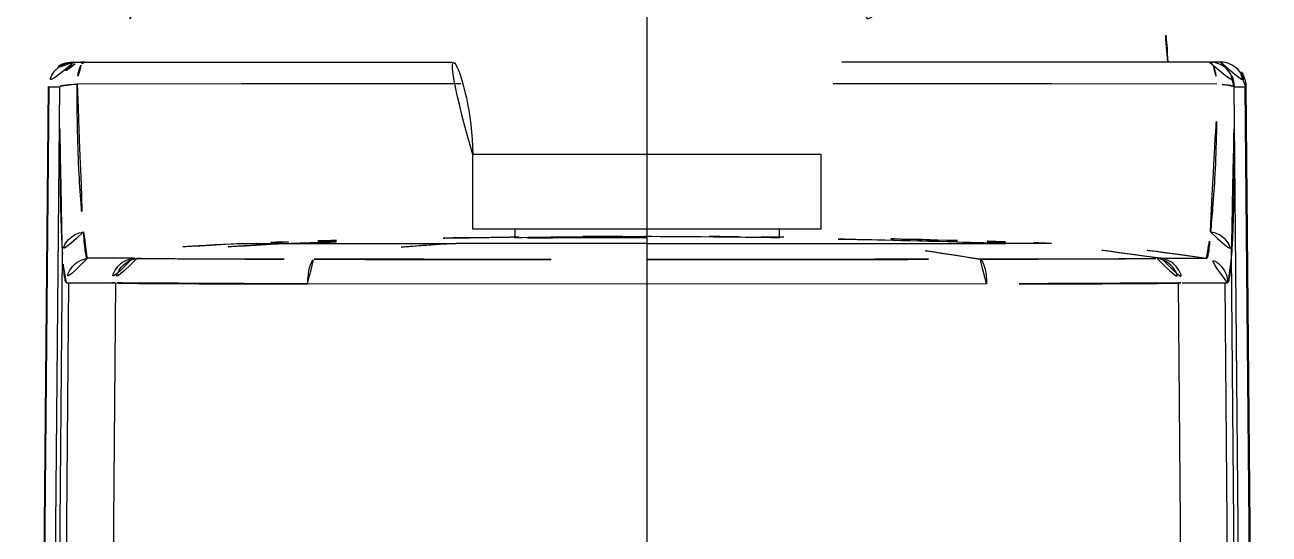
# Model space of a CAD drawing. Extents: x 16296660632 to 16296672714, y -37409619871 to -37409617455.
# Drawn here: x 16296672284.18 to 16296672334.16, y -37409617763.48 to -37409617743.03 of the extents above; entities that cross this region are included whole.
import ezdxf

# ---------------------------------------------------------------- set-up
doc = ezdxf.new("R2010")
doc.units = 0
doc.header["$LTSCALE"] = 10
doc.header["$MEASUREMENT"] = 0
doc.linetypes.add('ACAD_ISO08W100', pattern=[36, 24, -3, 6, -3])
doc.layers.get('0').update_dxf_attribs({"linetype": 'CONTINUOUS'})
doc.layers.add('02___PRT_ALL_AXES', color=7, linetype='CONTINUOUS')

msp = doc.modelspace()

# ---------------------------------------------------------------- linework, layer by layer
at = {"color": 1, "linetype": 'ACAD_ISO08W100'}
msp.add_line((16296672309.16987, -37409617879.889519), (16296672309.16987, -37409617691.184967), dxfattribs=at)
at = {"color": 7, "linetype": 'Continuous'}
for p, q in [((16296672286.11483, -37409617744.519127), (16296672301.345881, -37409617744.519127)), ((16296672332.224911, -37409617744.519127), (16296672316.993851, -37409617744.519127)), ((16296672285.11487, -37409617745.510406), (16296672284.18092, -37409617852.530663)), ((16296672284.219549, -37409617852.530663), (16296672285.15317, -37409617745.510406)), ((16296672284.91547, -37409617821.820099), (16296672285.58106, -37409617745.510406)), ((16296672285.11487, -37409617745.510406), (16296672285.58226, -37409617745.510429)), ((16296672292.889391, -37409617745.399971), (16296672286.27791, -37409617745.407173)), ((16296672301.686689, -37409617745.398453), (16296672292.8895, -37409617745.400032)), ((16296672325.45038, -37409617745.399963), (16296672316.65336, -37409617745.39753)), ((16296672332.061831, -37409617745.407181), (16296672325.45035, -37409617745.399971)), ((16296672332.757469, -37409617745.510406), (16296672333.224871, -37409617745.510406)), ((16296672333.43144, -37409617822.600403), (16296672332.75898, -37409617745.510406)), ((16296672333.18656, -37409617745.510406), (16296672334.12019, -37409617852.530663)), ((16296672333.224871, -37409617745.510406), (16296672334.158819, -37409617852.530663)), ((16296672303.856779, -37409617751.230339), (16296672303.85507, -37409617751.556168)), ((16296672314.48296, -37409617751.230339), (16296672314.484659, -37409617751.556183)), ((16296672296.28343, -37409617751.754051), (16296672296.67552, -37409617751.743141)), ((16296672296.67552, -37409617751.743141), (16296672296.69968, -37409617751.74247)), ((16296672304.018101, -37409617751.55426), (16296672303.66991, -37409617751.55822)), ((16296672309.06324, -37409617751.518608), (16296672309.16987, -37409617751.518311)), ((16296672309.16987, -37409617752.451927), (16296672309.16987, -37409617751.518311)), ((16296672312.84569, -37409617751.538567), (16296672312.605261, -37409617751.536423)), ((16296672313.509939, -37409617751.551613), (16296672313.857929, -37409617751.556137)), ((16296672314.09585, -37409617751.55941), (16296672314.305309, -37409617751.562393)), ((16296672314.156281, -37409617751.560257), (16296672314.50713, -37409617751.565353)), ((16296672314.669821, -37409617751.55822), (16296672314.31749, -37409617751.554207)), ((16296672321.632429, -37409617751.742264), (16296672321.859921, -37409617751.748573)), ((16296672321.859921, -37409617751.748573), (16296672322.15015, -37409617751.756699)), ((16296672322.15015, -37409617751.756699), (16296672322.362379, -37409617751.762772)), ((16296672322.362379, -37409617751.762772), (16296672322.57745, -37409617751.769089)), ((16296672285.484159, -37409617775.487503), (16296672285.686939, -37409617752.24073)), ((16296672292.93358, -37409617751.803284), (16296672294.757151, -37409617751.802643)), ((16296672294.76289, -37409617751.802963), (16296672294.76992, -37409617751.802727)), ((16296672294.76289, -37409617751.802963), (16296672296.3064, -37409617751.802971)), ((16296672296.3064, -37409617751.802971), (16296672296.671829, -37409617751.802971)), ((16296672296.671829, -37409617751.802971), (16296672301.486799, -37409617751.802979)), ((16296672309.16987, -37409617751.802963), (16296672301.48682, -37409617751.802963)), ((16296672309.16987, -37409617751.802963), (16296672316.852921, -37409617751.802963)), ((16296672316.85294, -37409617751.802979), (16296672321.67288, -37409617751.802971)), ((16296672321.67288, -37409617751.802971), (16296672322.029659, -37409617751.802971)), ((16296672322.029659, -37409617751.802971), (16296672323.576851, -37409617751.802963)), ((16296672323.576851, -37409617751.802963), (16296672323.569811, -37409617751.802727)), ((16296672325.406151, -37409617751.803284), (16296672323.582581, -37409617751.802643)), ((16296672332.85557, -37409617775.487373), (16296672332.652781, -37409617752.241074)), ((16296672286.7941, -37409617752.402443), (16296672286.69174, -37409617752.402611)), ((16296672288.51186, -37409617752.403152), (16296672286.793171, -37409617752.40258)), ((16296672309.169861, -37409617752.451927), (16296672309.169861, -37409617753.438904)), ((16296672329.82465, -37409617752.402641), (16296672331.652229, -37409617752.403282)), ((16296672285.817551, -37409617768.864212), (16296672285.95261, -37409617753.381668)), ((16296672285.848631, -37409617753.381798), (16296672285.95261, -37409617753.381668)), ((16296672285.949289, -37409617753.381607), (16296672287.667959, -37409617753.383049)), ((16296672287.820471, -37409617753.384491), (16296672287.722509, -37409617764.613029)), ((16296672309.169861, -37409617753.438904), (16296672295.531851, -37409617753.428436)), ((16296672322.80788, -37409617753.428436), (16296672309.169861, -37409617753.438904)), ((16296672330.61722, -37409617764.613029), (16296672330.51927, -37409617753.384483)), ((16296672330.67178, -37409617753.383057), (16296672332.39044, -37409617753.381653)), ((16296672332.387119, -37409617753.381439), (16296672332.4911, -37409617753.381699)), ((16296672332.525511, -37409617768.864166), (16296672332.39044, -37409617753.381653))]:
    msp.add_line(p, q, dxfattribs=at)
for points in [[(16296672294.7661, -37409617751.802834), (16296672294.872801, -37409617751.798599), (16296672294.991079, -37409617751.794167), (16296672295.115271, -37409617751.789749), (16296672295.243959, -37409617751.785362), (16296672295.375441, -37409617751.781052), (16296672295.50845, -37409617751.776833), (16296672295.64208, -37409617751.772713), (16296672295.775499, -37409617751.768692), (16296672295.9074, -37409617751.764801), (16296672296.036619, -37409617751.761063), (16296672296.28343, -37409617751.754051)], [(16296672303.82856, -37409617751.565407), (16296672303.839479, -37409617751.565247), (16296672304.149981, -37409617751.56073)], [(16296672304.149981, -37409617751.56073), (16296672304.39271, -37409617751.55735), (16296672304.671129, -37409617751.553642), (16296672304.9799, -37409617751.549728), (16296672305.312229, -37409617751.545769), (16296672305.658819, -37409617751.541901), (16296672306.01177, -37409617751.538254), (16296672306.373569, -37409617751.534798), (16296672306.74325, -37409617751.531578), (16296672307.11965, -37409617751.528633), (16296672307.501659, -37409617751.525978), (16296672307.888161, -37409617751.523628), (16296672308.27803, -37409617751.521606), (16296672308.67012, -37409617751.519943), (16296672309.06324, -37409617751.518608)], [(16296672308.15867, -37409617751.521637), (16296672308.5494, -37409617751.520279), (16296672308.644409, -37409617751.520042)], [(16296672309.16987, -37409617751.518311), (16296672309.382351, -37409617751.518929), (16296672309.88187, -37409617751.520798), (16296672310.37878, -37409617751.523216), (16296672310.86982, -37409617751.526176), (16296672311.351839, -37409617751.529617), (16296672311.82176, -37409617751.533501), (16296672312.27651, -37409617751.537727), (16296672312.6604, -37409617751.541702)], [(16296672309.70046, -37409617751.520119), (16296672310.031679, -37409617751.521088), (16296672310.187889, -37409617751.521667)], [(16296672312.58695, -37409617751.540901), (16296672312.93458, -37409617751.544701), (16296672313.265459, -37409617751.548576)], [(16296672312.712811, -37409617751.542236), (16296672313.126141, -37409617751.546913), (16296672313.572189, -37409617751.552399)], [(16296672313.572189, -37409617751.552399), (16296672313.849991, -37409617751.556038), (16296672314.156281, -37409617751.560257)], [(16296672322.57745, -37409617751.769089), (16296672322.68499, -37409617751.772324), (16296672322.792351, -37409617751.77562), (16296672322.899151, -37409617751.778969), (16296672323.00486, -37409617751.782356), (16296672323.1089, -37409617751.785797), (16296672323.210541, -37409617751.789261), (16296672323.308929, -37409617751.792732), (16296672323.403431, -37409617751.796188), (16296672323.492849, -37409617751.799599), (16296672323.573641, -37409617751.802834)]]:
    msp.add_lwpolyline(points, dxfattribs=at)
for centre, radius, start, end in [((16296672286.11483, -37409617745.519127), 1, 90, 179.4999145), ((16296672286.580999, -37409617745.519203), 1.000226, 112.3983064, 179.4968547), ((16296672286.582359, -37409617745.519096), 1.000139, 112.3447729, 179.5021001), ((16296672331.75738, -37409617745.519096), 1.000133, 0.4978999, 67.6554293), ((16296672332.18693, -37409617745.525909), 1.00677, 87.9930501, 89.9963937), ((16296672332.224911, -37409617745.519127), 1, 0.5000855, 90), ((16296672309.1686, -37409618216.344269), 464.825116, 91.77580632, 92.0022536), ((16296672309.169479, -37409618216.372368), 464.853228, 91.53735741, 91.77580632), ((16296672309.169809, -37409618179.070831), 427.510692, 91.67150532, 91.93029782), ((16296672309.170099, -37409618216.397369), 464.878237, 90.67789753, 91.53735741), ((16296672309.1702, -37409618179.095596), 427.535456, 90, 91.67150532), ((16296672309.83042, -37409618226.09417), 474.5755, 90.197803, 90.70172477), ((16296672309.169531, -37409618179.095909), 427.535764, 88.32783926, 90), ((16296672308.553841, -37409618216.384972), 464.866212, 89.50067944, 89.79837211), ((16296672307.57333, -37409618317.122017), 565.608025, 89.31685726, 89.46592487), ((16296672309.16963, -37409618216.397797), 464.878668, 88.46198713, 89.32210247), ((16296672309.169889, -37409618179.071983), 427.51183, 88.06970218, 88.32773003), ((16296672309.17033, -37409618216.369568), 464.850426, 88.22419368, 88.46198713), ((16296672309.171, -37409618216.348022), 464.828867, 87.9977464, 88.22419368), ((16296672294.726629, -37409617803.173264), 51.401782, 91.9990863, 98.9925057), ((16296672296.469721, -37409617802.495613), 50.721377, 91.9348998, 99.022509), ((16296672303.30674, -37409617793.529099), 41.765805, 92.4974613, 100.348011), ((16296672315.033001, -37409617793.529091), 41.765799, 79.651989, 87.5025387), ((16296672321.86657, -37409617802.531548), 50.757401, 80.9795023, 88.0625881), ((16296672323.6131, -37409617803.173332), 51.401854, 81.0022845, 88.0009137)]:
    msp.add_arc(centre, radius, start, end, dxfattribs=at)
for points, knots in [([(16296672286.15276, -37409617744.519127), (16296672286.026119, -37409617744.519127), (16296672285.76325, -37409617744.568527), (16296672285.424971, -37409617744.789932), (16296672285.20208, -37409617745.124878), (16296672285.152309, -37409617745.385818), (16296672285.15316, -37409617745.510406)], [0, 0, 0, 0, 0.244372872, 0.502082715, 0.759579472, 1, 1, 1, 1]), ([(16296672286.431009, -37409617744.649101), (16296672286.407169, -37409617744.693314), (16296672286.365959, -37409617744.798302), (16296672286.30341, -37409617745.050339), (16296672286.28298, -37409617745.259888), (16296672286.27791, -37409617745.407143)], [0, 0, 0, 0, 0.193637636, 0.431997954, 1, 1, 1, 1]), ([(16296672286.58182, -37409617744.519127), (16296672286.56846, -37409617744.519127), (16296672286.53089, -37409617744.527878), (16296672286.476271, -37409617744.573837), (16296672286.446091, -37409617744.621147), (16296672286.431009, -37409617744.649101)], [0, 0, 0, 0, 0.193300393, 0.540384191, 1, 1, 1, 1]), ([(16296672331.75799, -37409617744.519127), (16296672331.771219, -37409617744.519127), (16296672331.808359, -37409617744.527718), (16296672331.862471, -37409617744.572807), (16296672331.892469, -37409617744.619331), (16296672331.907459, -37409617744.64682)], [0, 0, 0, 0, 0.193850524, 0.541130634, 1, 1, 1, 1]), ([(16296672331.759371, -37409617744.519127), (16296672331.88868, -37409617744.519127), (16296672332.150089, -37409617744.570587), (16296672332.481159, -37409617744.790787), (16296672332.704109, -37409617745.120064), (16296672332.757811, -37409617745.381073), (16296672332.75893, -37409617745.510406)], [0, 0, 0, 0, 0.249962149, 0.499943574, 0.749957997, 1, 1, 1, 1]), ([(16296672331.907459, -37409617744.64682), (16296672331.93153, -37409617744.690964), (16296672331.97312, -37409617744.796066), (16296672332.03618, -37409617745.048866), (16296672332.05673, -37409617745.259247), (16296672332.061819, -37409617745.407143)], [0, 0, 0, 0, 0.193183699, 0.431442036, 1, 1, 1, 1]), ([(16296672332.222191, -37409617744.519753), (16296672332.34692, -37409617744.524117), (16296672332.60281, -37409617744.580803), (16296672332.92807, -37409617744.805321), (16296672333.14028, -37409617745.134773), (16296672333.187401, -37409617745.38903), (16296672333.186569, -37409617745.510406)], [0, 0, 0, 0, 0.246303357, 0.50354978, 0.760446736, 1, 1, 1, 1]), ([(16296672286.27791, -37409617745.407143), (16296672286.186449, -37409617745.410072), (16296672286.021481, -37409617745.418327), (16296672285.828751, -37409617745.437241), (16296672285.707529, -37409617745.457558), (16296672285.644819, -37409617745.473), (16296672285.604639, -37409617745.487717), (16296672285.58444, -37409617745.502724), (16296672285.582291, -37409617745.510513)], [0, 0, 0, 0, 0.385743524, 0.696499076, 0.814756717, 0.90497014, 0.96589586, 1, 1, 1, 1]), ([(16296672286.27791, -37409617745.407173), (16296672286.27706, -37409617746.046547), (16296672286.28816, -37409617747.252007), (16296672286.346479, -37409617748.908409), (16296672286.435671, -37409617750.247993), (16296672286.505871, -37409617751.021172), (16296672286.53462, -37409617751.344452)], [0, 0, 0, 0, 0.322642794, 0.608249371, 0.836225798, 1, 1, 1, 1]), ([(16296672332.757469, -37409617745.510529), (16296672332.755329, -37409617745.502731), (16296672332.73514, -37409617745.487717), (16296672332.69496, -37409617745.473007), (16296672332.632271, -37409617745.457558), (16296672332.511049, -37409617745.437233), (16296672332.3183, -37409617745.418289), (16296672332.15329, -37409617745.410057), (16296672332.061819, -37409617745.407143)], [0, 0, 0, 0, 0.034107201, 0.095013977, 0.185187799, 0.303414591, 0.614213255, 1, 1, 1, 1]), ([(16296672285.686939, -37409617752.24073), (16296672285.675369, -37409617752.074997), (16296672285.657721, -37409617751.706322), (16296672285.633659, -37409617751.09919), (16296672285.613689, -37409617750.383072), (16296672285.591221, -37409617749.229111), (16296672285.57707, -37409617747.592743), (16296672285.578409, -37409617746.231209), (16296672285.58226, -37409617745.510429)], [0, 0, 0, 0, 0.074034837, 0.164460625, 0.27077295, 0.393270721, 0.678795036, 1, 1, 1, 1]), ([(16296672331.805111, -37409617751.344452), (16296672331.833851, -37409617751.021133), (16296672331.903959, -37409617750.248047), (16296672331.993361, -37409617748.908577), (16296672332.05158, -37409617747.252243), (16296672332.06255, -37409617746.046669), (16296672332.061831, -37409617745.407181)], [0, 0, 0, 0, 0.163796396, 0.391695856, 0.677305665, 1, 1, 1, 1]), ([(16296672332.652781, -37409617752.240913), (16296672332.66436, -37409617752.07518), (16296672332.68199, -37409617751.706512), (16296672332.706079, -37409617751.099403), (16296672332.72604, -37409617750.383278), (16296672332.748529, -37409617749.229187), (16296672332.762529, -37409617747.592728), (16296672332.76156, -37409617746.231148), (16296672332.757469, -37409617745.510406)], [0, 0, 0, 0, 0.07403505, 0.164447213, 0.270757828, 0.393266072, 0.678821938, 1, 1, 1, 1]), ([(16296672286.53462, -37409617751.34446), (16296672286.42062, -37409617751.361526), (16296672286.198759, -37409617751.43187), (16296672285.922371, -37409617751.63633), (16296672285.73632, -37409617751.916313), (16296672285.689211, -37409617752.13385), (16296672285.68692, -37409617752.240791)], [0, 0, 0, 0, 0.25934279, 0.513026456, 0.759331131, 1, 1, 1, 1]), ([(16296672286.53462, -37409617751.344452), (16296672286.54796, -37409617751.510757), (16296672286.572889, -37409617751.786072), (16296672286.606859, -37409617752.097298), (16296672286.6327, -37409617752.265549), (16296672286.65131, -37409617752.34021), (16296672286.66614, -37409617752.383789), (16296672286.684271, -37409617752.403214), (16296672286.691851, -37409617752.403343)], [0, 0, 0, 0, 0.46324404, 0.767949194, 0.867956358, 0.937056729, 0.978949958, 1, 1, 1, 1]), ([(16296672331.64797, -37409617752.403351), (16296672331.655519, -37409617752.403214), (16296672331.67354, -37409617752.383713), (16296672331.688339, -37409617752.340202), (16296672331.707001, -37409617752.265518), (16296672331.73295, -37409617752.097313), (16296672331.76676, -37409617751.786049), (16296672331.791679, -37409617751.51075), (16296672331.805111, -37409617751.344452)], [0, 0, 0, 0, 0.020979526, 0.062872051, 0.131983968, 0.231996701, 0.536722714, 1, 1, 1, 1]), ([(16296672331.805111, -37409617751.344437), (16296672331.919121, -37409617751.361649), (16296672332.140949, -37409617751.432213), (16296672332.41729, -37409617751.63678), (16296672332.603331, -37409617751.916679), (16296672332.65048, -37409617752.134132), (16296672332.652781, -37409617752.241013)], [0, 0, 0, 0, 0.259414462, 0.513173505, 0.759471694, 1, 1, 1, 1]), ([(16296672332.652781, -37409617752.241074), (16296672332.643169, -37409617752.420143), (16296672332.62406, -37409617752.717552), (16296672332.587271, -37409617753.07766), (16296672332.552219, -37409617753.277328), (16296672332.520611, -37409617753.361427), (16296672332.49988, -37409617753.380989), (16296672332.4911, -37409617753.381699)], [0, 0, 0, 0, 0.461722129, 0.765956731, 0.9352963, 0.977343693, 1, 1, 1, 1]), ([(16296672285.848631, -37409617753.381798), (16296672285.839821, -37409617753.380783), (16296672285.819321, -37409617753.36129), (16296672285.78723, -37409617753.277122), (16296672285.752701, -37409617753.077606), (16296672285.71553, -37409617752.717484), (16296672285.696461, -37409617752.420059), (16296672285.686951, -37409617752.240883)], [0, 0, 0, 0, 0.022833429, 0.064794174, 0.234120474, 0.538052625, 1, 1, 1, 1]), ([(16296672286.69174, -37409617752.402611), (16296672286.576719, -37409617752.420853), (16296672286.351139, -37409617752.49868), (16296672286.075121, -37409617752.724213), (16296672285.89311, -37409617753.030724), (16296672285.849609, -37409617753.265388), (16296672285.848631, -37409617753.381882)], [0, 0, 0, 0, 0.249957202, 0.4999418, 0.749959111, 1, 1, 1, 1]), ([(16296672288.51186, -37409617752.403152), (16296672288.39682, -37409617752.421303), (16296672288.17119, -37409617752.498947), (16296672287.894979, -37409617752.724251), (16296672287.7127, -37409617753.030647), (16296672287.66902, -37409617753.265358), (16296672287.667959, -37409617753.381889)], [0, 0, 0, 0, 0.249939945, 0.499864824, 0.749910792, 1, 1, 1, 1]), ([(16296672288.673941, -37409617752.408737), (16296672288.55801, -37409617752.42601), (16296672288.33029, -37409617752.502457), (16296672288.051029, -37409617752.727791), (16296672287.866579, -37409617753.03566), (16296672287.822399, -37409617753.271896), (16296672287.82136, -37409617753.389168)], [0, 0, 0, 0, 0.249936634, 0.499866873, 0.749917517, 1, 1, 1, 1]), ([(16296672288.51082, -37409617752.402557), (16296672288.537439, -37409617752.402802), (16296672288.59189, -37409617752.402962), (16296672288.64617, -37409617752.407478), (16296672288.673941, -37409617752.408737)], [0, 0, 0, 0, 0.48918918, 1, 1, 1, 1]), ([(16296672288.673941, -37409617752.408737), (16296672288.69289, -37409617752.411423), (16296672288.751051, -37409617752.413116), (16296672288.8675, -37409617752.417183), (16296672289.042999, -37409617752.419853), (16296672289.27647, -37409617752.422943), (16296672289.56675, -37409617752.425583), (16296672290.062189, -37409617752.429199), (16296672290.80792, -37409617752.432907), (16296672291.84164, -37409617752.43647), (16296672293.042379, -37409617752.439323), (16296672294.38205, -37409617752.44146), (16296672295.318371, -37409617752.442253), (16296672295.804529, -37409617752.442612)], [0, 0, 0, 0, 0.008053849, 0.024414334, 0.049065335, 0.08187237, 0.122656201, 0.171187296, 0.290312119, 0.436393967, 0.606082579, 0.795470634, 1, 1, 1, 1]), ([(16296672295.531851, -37409617753.427483), (16296672295.53228, -37409617753.308769), (16296672295.544941, -37409617753.085632), (16296672295.590811, -37409617752.822281), (16296672295.64706, -37409617752.647552), (16296672295.69252, -37409617752.550079), (16296672295.74251, -37409617752.480087), (16296672295.78417, -37409617752.449654), (16296672295.804529, -37409617752.442619)], [0, 0, 0, 0, 0.33755399, 0.634285083, 0.756894847, 0.858662589, 0.938764166, 1, 1, 1, 1]), ([(16296672295.804529, -37409617752.442612), (16296672296.34931, -37409617752.442787), (16296672297.45155, -37409617752.44326), (16296672299.39188, -37409617752.441147), (16296672301.625641, -37409617752.447113), (16296672304.97851, -37409617752.45005), (16296672307.49329, -37409617752.451881), (16296672309.16987, -37409617752.451927)], [0, 0, 0, 0, 0.122281301, 0.247410474, 0.435529564, 0.623674617, 1, 1, 1, 1]), ([(16296672309.16987, -37409617752.451927), (16296672310.287571, -37409617752.451889), (16296672313.081671, -37409617752.450523), (16296672316.29476, -37409617752.448067), (16296672318.80925, -37409617752.442352), (16296672320.47027, -37409617752.442383), (16296672321.712299, -37409617752.442757), (16296672322.5352, -37409617752.442612)], [0, 0, 0, 0, 0.250881921, 0.627165059, 0.721213854, 0.815289677, 1, 1, 1, 1]), ([(16296672322.5352, -37409617752.442612), (16296672323.021061, -37409617752.442337), (16296672323.95693, -37409617752.44146), (16296672325.29624, -37409617752.439301), (16296672326.49703, -37409617752.43647), (16296672327.53105, -37409617752.432907), (16296672328.27709, -37409617752.429207), (16296672328.772791, -37409617752.425583), (16296672329.06324, -37409617752.422943), (16296672329.29677, -37409617752.419823), (16296672329.472349, -37409617752.417198), (16296672329.58876, -37409617752.413078), (16296672329.646931, -37409617752.411537), (16296672329.6658, -37409617752.408737)], [0, 0, 0, 0, 0.204405186, 0.393724324, 0.563455877, 0.709585953, 0.828742851, 0.877322694, 0.918135773, 0.950938447, 0.975592791, 0.991977501, 1, 1, 1, 1]), ([(16296672322.808041, -37409617753.428436), (16296672322.80764, -37409617753.309624), (16296672322.79501, -37409617753.086288), (16296672322.7491, -37409617752.822693), (16296672322.69277, -37409617752.647774), (16296672322.647249, -37409617752.550194), (16296672322.59717, -37409617752.480118), (16296672322.555441, -37409617752.449654), (16296672322.535049, -37409617752.442612)], [0, 0, 0, 0, 0.337478601, 0.634202212, 0.756824445, 0.858610972, 0.938734558, 1, 1, 1, 1]), ([(16296672329.6658, -37409617752.40876), (16296672329.781811, -37409617752.425926), (16296672330.009741, -37409617752.502243), (16296672330.28932, -37409617752.727539), (16296672330.47401, -37409617753.035538), (16296672330.518259, -37409617753.271919), (16296672330.51931, -37409617753.389267)], [0, 0, 0, 0, 0.249935403, 0.499865664, 0.749916794, 1, 1, 1, 1]), ([(16296672329.6658, -37409617752.408737), (16296672329.694071, -37409617752.407372), (16296672329.748341, -37409617752.403152), (16296672329.802771, -37409617752.40274), (16296672329.828871, -37409617752.402557)], [0, 0, 0, 0, 0.520244905, 1, 1, 1, 1]), ([(16296672329.828569, -37409617752.403259), (16296672329.94355, -37409617752.421478), (16296672330.16905, -37409617752.499252), (16296672330.44504, -37409617752.724609), (16296672330.62711, -37409617753.03093), (16296672330.670719, -37409617753.265488), (16296672330.67177, -37409617753.381943)], [0, 0, 0, 0, 0.249960967, 0.499946785, 0.749962895, 1, 1, 1, 1]), ([(16296672332.49148, -37409617753.381393), (16296672332.49044, -37409617753.264938), (16296672332.44684, -37409617753.030357), (16296672332.26478, -37409617752.72403), (16296672331.988791, -37409617752.49865), (16296672331.763281, -37409617752.420883), (16296672331.6483, -37409617752.402657)], [0, 0, 0, 0, 0.250040418, 0.500058919, 0.750043048, 1, 1, 1, 1]), ([(16296672287.667959, -37409617753.383049), (16296672287.69338, -37409617753.383003), (16296672287.731609, -37409617753.386467), (16296672287.782169, -37409617753.383713), (16296672287.80809, -37409617753.381607), (16296672287.820471, -37409617753.384491)], [0, 0, 0, 0, 0.499860697, 0.750080332, 1, 1, 1, 1]), ([(16296672295.531851, -37409617753.428436), (16296672295.004061, -37409617753.428017), (16296672293.987471, -37409617753.426918), (16296672292.533211, -37409617753.424713), (16296672291.230289, -37409617753.4216), (16296672290.110029, -37409617753.417152), (16296672289.303061, -37409617753.412514), (16296672288.768351, -37409617753.408012), (16296672288.45631, -37409617753.404846), (16296672288.20656, -37409617753.401077), (16296672288.02029, -37409617753.398399), (16296672287.89926, -37409617753.393372), (16296672287.839741, -37409617753.392479), (16296672287.82136, -37409617753.389168)], [0, 0, 0, 0, 0.20534494, 0.39551994, 0.565799778, 0.712262367, 0.831375455, 0.87976699, 0.920308444, 0.952777794, 0.976965706, 0.992734813, 1, 1, 1, 1]), ([(16296672330.518379, -37409617753.390106), (16296672330.50001, -37409617753.393463), (16296672330.440479, -37409617753.394363), (16296672330.31946, -37409617753.399437), (16296672330.133181, -37409617753.402153), (16296672329.88344, -37409617753.40596), (16296672329.57139, -37409617753.409149), (16296672329.03669, -37409617753.413673), (16296672328.22971, -37409617753.418327), (16296672327.109449, -37409617753.422699), (16296672325.80653, -37409617753.425926), (16296672324.35227, -37409617753.427933), (16296672323.33567, -37409617753.428398), (16296672322.80788, -37409617753.428436)], [0, 0, 0, 0, 0.007265549, 0.02303473, 0.047222634, 0.079691938, 0.120233329, 0.168624792, 0.287737726, 0.434200171, 0.604479847, 0.794654826, 1, 1, 1, 1]), ([(16296672330.51927, -37409617753.384483), (16296672330.531651, -37409617753.381599), (16296672330.55756, -37409617753.38369), (16296672330.60812, -37409617753.386436), (16296672330.646351, -37409617753.383018), (16296672330.67178, -37409617753.383057)], [0, 0, 0, 0, 0.249921014, 0.50014062, 1, 1, 1, 1])]:
    msp.add_open_spline(points, degree=3, knots=knots, dxfattribs=at)
for points in [[(16296672286.58036, -37409617744.519127), (16296672286.451071, -37409617744.519127), (16296672286.319441, -37409617744.54525), (16296672286.199869, -37409617744.594429)], [(16296672286.581739, -37409617744.519127), (16296672286.452761, -37409617744.519127), (16296672286.321449, -37409617744.545097), (16296672286.202129, -37409617744.594063)], [(16296672331.757999, -37409617744.519127), (16296672331.886971, -37409617744.519127), (16296672332.01828, -37409617744.545097), (16296672332.1376, -37409617744.594063)]]:
    msp.add_open_spline(points, degree=3, dxfattribs=at)
at = {"layer": '02___PRT_ALL_AXES', "color": 7, "linetype": 'Continuous'}
for p, q in [((16296672316.16987, -37409617748.230339), (16296672302.16987, -37409617748.230339)), ((16296672302.16987, -37409617751.230339), (16296672302.16987, -37409617748.230339)), ((16296672316.16987, -37409617751.230339), (16296672316.16987, -37409617748.230339)), ((16296672316.169741, -37409617751.230339), (16296672302.169991, -37409617751.230339))]:
    msp.add_line(p, q, dxfattribs=at)
for centre, radius, start, end in [((16296672293.27018, -37409617748.230339), 8.899691, 0, 62.091014), ((16296672325.069559, -37409617748.230339), 8.899691, 117.908986, 180), ((16296672309.16987, -37409617745.543243), 20.94288, 169.477317, 177.1973035), ((16296672309.16987, -37409617745.543243), 20.94288, 2.8026965, 10.522683)]:
    msp.add_arc(centre, radius, start, end, dxfattribs=at)

doc.saveas('drawing.dxf')
